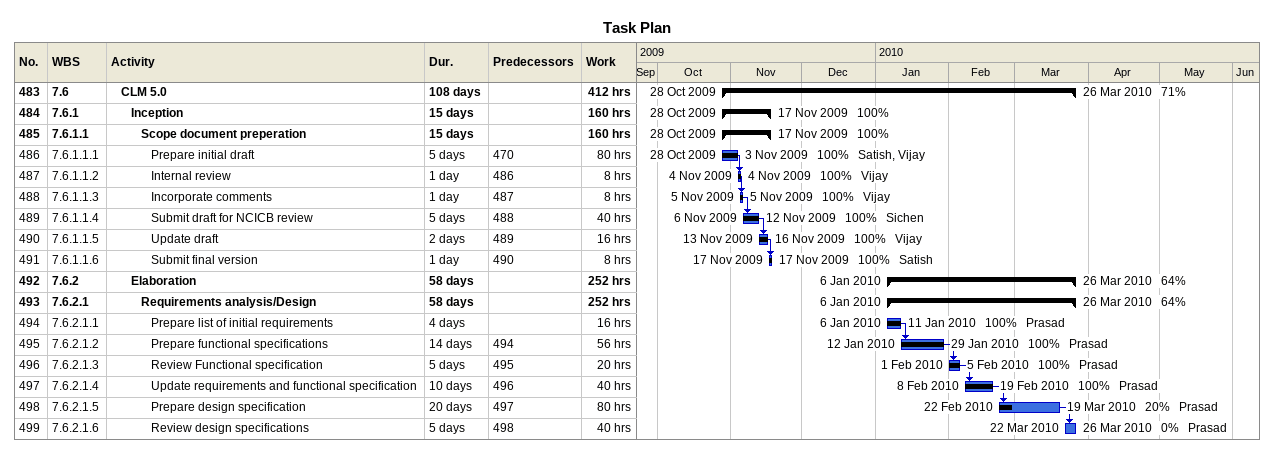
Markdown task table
Task Plan

| ID | WBS | Task | Duration | Start | Finish | Predecessors | Resources | % complete | Work (h) |
|---|---|---|---|---|---|---|---|---|---|
| 483 | 7.6 | **CLM 5.0** | 108d | 2009-10-28 | 2010-03-26 |  |  | 71 | 412 |
| 484 | 7.6.1 | **Inception** | 15d | 2009-10-28 | 2009-11-17 |  |  | 100 | 160 |
| 485 | 7.6.1.1 | **Scope document preperation** | 15d | 2009-10-28 | 2009-11-17 |  |  | 100 | 160 |
| 486 | 7.6.1.1.1 | Prepare initial draft | 5d | 2009-10-28 | 2009-11-03 | 470 | Satish, Vijay | 100 | 80 |
| 487 | 7.6.1.1.2 | Internal review | 1d | 2009-11-04 | 2009-11-04 | 486 | Vijay | 100 | 8 |
| 488 | 7.6.1.1.3 | Incorporate comments | 1d | 2009-11-05 | 2009-11-05 | 487 | Vijay | 100 | 8 |
| 489 | 7.6.1.1.4 | Submit draft for NCICB review | 5d | 2009-11-06 | 2009-11-12 | 488 | Sichen | 100 | 40 |
| 490 | 7.6.1.1.5 | Update draft | 2d | 2009-11-13 | 2009-11-16 | 489 | Vijay | 100 | 16 |
| 491 | 7.6.1.1.6 | Submit final version | 1d | 2009-11-17 | 2009-11-17 | 490 | Satish | 100 | 8 |
| 492 | 7.6.2 | **Elaboration** | 58d | 2010-01-06 | 2010-03-26 |  |  | 64 | 252 |
| 493 | 7.6.2.1 | **Requirements analysis/Design** | 58d | 2010-01-06 | 2010-03-26 |  |  | 64 | 252 |
| 494 | 7.6.2.1.1 | Prepare list of initial requirements | 4d | 2010-01-06 | 2010-01-11 |  | Prasad | 100 | 16 |
| 495 | 7.6.2.1.2 | Prepare functional specifications | 14d | 2010-01-12 | 2010-01-29 | 494 | Prasad | 100 | 56 |
| 496 | 7.6.2.1.3 | Review Functional specification | 5d | 2010-02-01 | 2010-02-05 | 495 | Prasad | 100 | 20 |
| 497 | 7.6.2.1.4 | Update requirements and functional specification | 10d | 2010-02-08 | 2010-02-19 | 496 | Prasad | 100 | 40 |
| 498 | 7.6.2.1.5 | Prepare design specification | 20d | 2010-02-22 | 2010-03-19 | 497 | Prasad | 20 | 80 |
| 499 | 7.6.2.1.6 | Review design specifications | 5d | 2010-03-22 | 2010-03-26 | 498 | Prasad | 0 | 40 |
